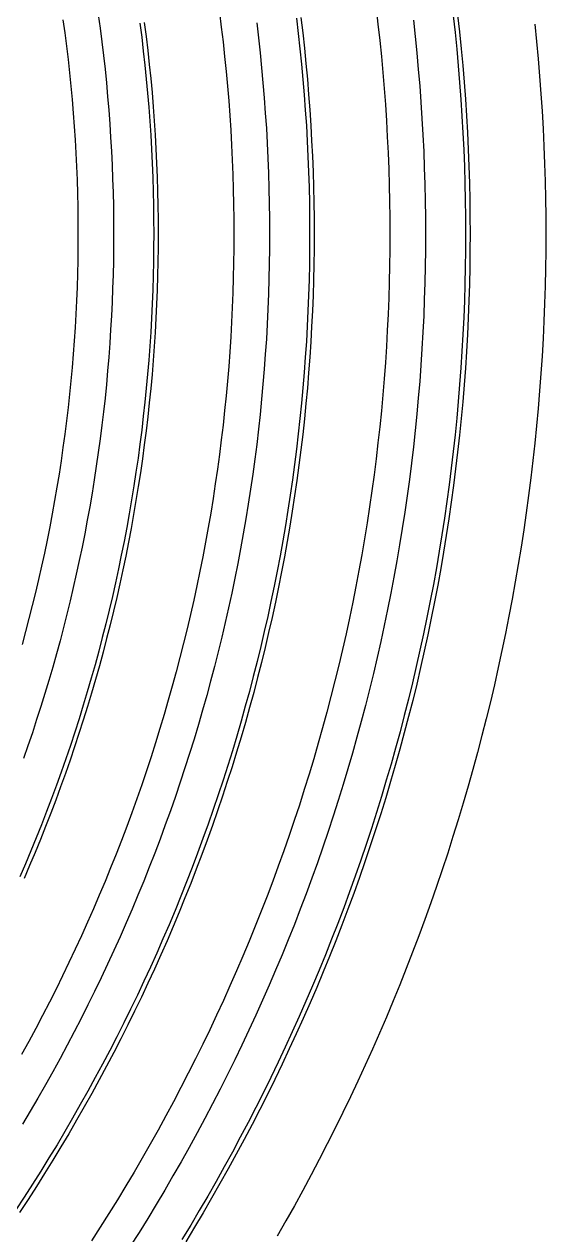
# Model space of a CAD drawing. Header units: metres. Extents: x 10 to 1210, y 10 to 2773.
# Drawn here: x 792.9 to 910, y 1157.3 to 1429 of the extents above; entities that cross this region are included whole.
import ezdxf

# ---------------------------------------------------------------- set-up
doc = ezdxf.new("R2010")
doc.units = ezdxf.units.M
for name, color, linetype in [('ACIKLIK', 5, 'Continuous'), ('CAM_SABLON', 4, 'Continuous'), ('DIS_KENAR_V91_Z3', 1, 'Continuous'), ('LAMBA_T4_Z4', 3, 'Continuous')]:
    doc.layers.add(name, color=color, linetype=linetype)

msp = doc.modelspace()

# ---------------------------------------------------------------- linework, layer by layer
at = {"layer": 'ACIKLIK'}
for points in [[(845.11, 1429.29), (845.51, 1425.92), (845.87, 1422.56), (846.21, 1419.19), (846.52, 1415.82), (846.8, 1412.44), (847.05, 1409.07), (847.28, 1405.69), (847.47, 1402.31), (847.63, 1398.92), (847.76, 1395.54), (847.87, 1392.16), (847.94, 1388.77), (847.98, 1385.39), (848, 1382), (848, 1382), (847.98, 1378.61), (847.94, 1375.23), (847.87, 1371.84), (847.76, 1368.46), (847.63, 1365.08), (847.47, 1361.69), (847.28, 1358.31), (847.05, 1354.93), (846.8, 1351.56), (846.52, 1348.18), (846.21, 1344.81), (845.87, 1341.44), (845.51, 1338.08), (845.11, 1334.71), (844.68, 1331.36), (844.22, 1328), (843.74, 1324.65), (843.22, 1321.3), (842.68, 1317.96), (842.11, 1314.62), (841.5, 1311.29), (840.87, 1307.97), (840.21, 1304.65), (839.52, 1301.33), (838.8, 1298.02), (838.06, 1294.72), (837.28, 1291.42), (836.47, 1288.13), (835.64, 1284.85), (834.78, 1281.58), (833.89, 1278.31), (832.97, 1275.05), (832.02, 1271.8), (831.05, 1268.56), (830.04, 1265.33), (829.01, 1262.1), (827.95, 1258.89), (826.86, 1255.68), (825.74, 1252.48), (824.6, 1249.3), (823.43, 1246.12), (822.23, 1242.95), (821, 1239.8), (819.75, 1236.65), (818.47, 1233.52), (817.16, 1230.4), (815.82, 1227.29), (814.46, 1224.19), (813.06, 1221.1), (811.65, 1218.02), (810.2, 1214.96), (808.73, 1211.91), (807.23, 1208.88), (805.71, 1205.85), (804.16, 1202.84), (802.58, 1199.85), (800.98, 1196.86), (799.35, 1193.89), (797.7, 1190.94), (796.02, 1188), (794.31, 1185.08), (792.58, 1182.17)], [(809.56, 1431.13), (809.98, 1428.08), (810.37, 1425.02), (810.73, 1421.96), (811.07, 1418.9), (811.37, 1415.83), (811.66, 1412.77), (811.91, 1409.7), (812.14, 1406.62), (812.34, 1403.55), (812.52, 1400.47), (812.66, 1397.4), (812.78, 1394.32), (812.88, 1391.24), (812.95, 1388.16), (812.99, 1385.08), (813, 1382), (813, 1382), (812.99, 1378.92), (812.95, 1375.84), (812.88, 1372.76), (812.78, 1369.68), (812.66, 1366.6), (812.52, 1363.53), (812.34, 1360.45), (812.14, 1357.38), (811.91, 1354.3), (811.66, 1351.23), (811.37, 1348.17), (811.07, 1345.1), (810.73, 1342.04), (810.37, 1338.98), (809.98, 1335.92), (809.56, 1332.87), (809.12, 1329.82), (808.65, 1326.78), (808.16, 1323.74), (807.64, 1320.7), (807.09, 1317.67), (806.51, 1314.64), (805.91, 1311.62), (805.29, 1308.61), (804.63, 1305.6), (803.95, 1302.59), (803.25, 1299.59), (802.51, 1296.6), (801.76, 1293.62), (800.97, 1290.64), (800.16, 1287.66), (799.33, 1284.7), (798.46, 1281.74), (797.58, 1278.79), (796.66, 1275.85), (795.72, 1272.92), (794.76, 1269.99), (793.77, 1267.07), (792.75, 1264.17)], [(880.28, 1429.88), (880.68, 1426.22), (881.05, 1422.54), (881.39, 1418.87), (881.7, 1415.19), (881.97, 1411.51), (882.21, 1407.82), (882.42, 1404.14), (882.6, 1400.45), (882.74, 1396.76), (882.85, 1393.07), (882.94, 1389.38), (882.98, 1385.69), (883, 1382), (883, 1382), (882.98, 1378.31), (882.94, 1374.62), (882.85, 1370.93), (882.74, 1367.24), (882.6, 1363.55), (882.42, 1359.86), (882.21, 1356.18), (881.97, 1352.49), (881.7, 1348.81), (881.39, 1345.13), (881.05, 1341.46), (880.68, 1337.78), (880.28, 1334.12), (879.85, 1330.45), (879.38, 1326.79), (878.88, 1323.13), (878.35, 1319.48), (877.79, 1315.83), (877.2, 1312.18), (876.57, 1308.55), (875.92, 1304.91), (875.23, 1301.29), (874.51, 1297.67), (873.76, 1294.05), (872.97, 1290.45), (872.16, 1286.85), (871.31, 1283.25), (870.43, 1279.67), (869.53, 1276.09), (868.59, 1272.52), (867.62, 1268.96), (866.61, 1265.41), (865.58, 1261.86), (864.52, 1258.33), (863.42, 1254.8), (862.3, 1251.29), (861.14, 1247.78), (859.95, 1244.28), (858.74, 1240.8), (857.49, 1237.33), (856.21, 1233.86), (854.9, 1230.41), (853.57, 1226.97), (852.2, 1223.54), (850.8, 1220.13), (849.37, 1216.72), (847.92, 1213.33), (846.43, 1209.95), (844.91, 1206.58), (843.37, 1203.23), (841.79, 1199.89), (840.19, 1196.57), (838.56, 1193.26), (836.9, 1189.96), (835.21, 1186.68), (833.49, 1183.41), (831.74, 1180.16), (829.96, 1176.93), (828.16, 1173.7), (826.33, 1170.5), (824.47, 1167.31), (822.58, 1164.14), (820.67, 1160.98), (818.72, 1157.84), (816.75, 1154.72)]]:
    msp.add_lwpolyline(points, dxfattribs=at)
at = {"layer": 'CAM_SABLON'}
for points in [[(854.04, 1430.38), (854.45, 1426.94), (854.83, 1423.5), (855.17, 1420.05), (855.49, 1416.6), (855.78, 1413.15), (856.03, 1409.69), (856.26, 1406.24), (856.46, 1402.78), (856.62, 1399.32), (856.76, 1395.86), (856.86, 1392.39), (856.94, 1388.93), (856.98, 1385.46), (857, 1382), (857, 1382), (856.98, 1378.54), (856.94, 1375.07), (856.86, 1371.61), (856.76, 1368.14), (856.62, 1364.68), (856.46, 1361.22), (856.26, 1357.76), (856.03, 1354.31), (855.78, 1350.85), (855.49, 1347.4), (855.17, 1343.95), (854.83, 1340.5), (854.45, 1337.06), (854.04, 1333.62), (853.6, 1330.18), (853.14, 1326.75), (852.64, 1323.32), (852.11, 1319.9), (851.56, 1316.48), (850.97, 1313.06), (850.35, 1309.65), (849.71, 1306.25), (849.03, 1302.85), (848.32, 1299.46), (847.59, 1296.07), (846.82, 1292.69), (846.03, 1289.32), (845.21, 1285.96), (844.35, 1282.6), (843.47, 1279.25), (842.56, 1275.91), (841.62, 1272.57), (840.65, 1269.25), (839.65, 1265.93), (838.63, 1262.62), (837.57, 1259.32), (836.48, 1256.03), (835.37, 1252.75), (834.23, 1249.48), (833.06, 1246.22), (831.86, 1242.97), (830.63, 1239.73), (829.38, 1236.5), (828.09, 1233.28), (826.78, 1230.07), (825.44, 1226.88), (824.07, 1223.7), (822.68, 1220.53), (821.25, 1217.37), (819.8, 1214.22), (818.33, 1211.09), (816.82, 1207.97), (815.29, 1204.86), (813.73, 1201.77), (812.14, 1198.69), (810.53, 1195.62), (808.89, 1192.57), (807.22, 1189.53), (805.53, 1186.51), (803.81, 1183.5), (802.07, 1180.51), (800.3, 1177.53), (798.5, 1174.57), (796.67, 1171.62), (794.83, 1168.69), (792.95, 1165.78), (791.05, 1162.88)], [(818.9, 1429.25), (819.3, 1426.12), (819.67, 1422.98), (820.02, 1419.84), (820.33, 1416.7), (820.62, 1413.55), (820.88, 1410.4), (821.12, 1407.25), (821.32, 1404.1), (821.5, 1400.95), (821.66, 1397.79), (821.78, 1394.63), (821.88, 1391.48), (821.94, 1388.32), (821.99, 1385.16), (822, 1382), (822, 1382), (821.99, 1378.84), (821.94, 1375.68), (821.88, 1372.52), (821.78, 1369.37), (821.66, 1366.21), (821.5, 1363.05), (821.32, 1359.9), (821.12, 1356.75), (820.88, 1353.6), (820.62, 1350.45), (820.33, 1347.3), (820.02, 1344.16), (819.67, 1341.02), (819.3, 1337.88), (818.9, 1334.75), (818.48, 1331.62), (818.02, 1328.49), (817.54, 1325.37), (817.04, 1322.25), (816.5, 1319.14), (815.94, 1316.03), (815.35, 1312.93), (814.73, 1309.83), (814.09, 1306.74), (813.42, 1303.65), (812.72, 1300.57), (812, 1297.49), (811.25, 1294.42), (810.47, 1291.36), (809.66, 1288.31), (808.83, 1285.26), (807.98, 1282.22), (807.09, 1279.19), (806.18, 1276.16), (805.25, 1273.14), (804.28, 1270.14), (803.29, 1267.14), (802.28, 1264.14), (801.24, 1261.16), (800.17, 1258.19), (799.08, 1255.22), (797.96, 1252.27), (796.81, 1249.33), (795.64, 1246.39), (794.44, 1243.47), (793.22, 1240.56), (791.98, 1237.65)], [(889.22, 1430.9), (889.63, 1427.16), (890.01, 1423.41), (890.36, 1419.65), (890.67, 1415.89), (890.95, 1412.13), (891.19, 1408.37), (891.41, 1404.61), (891.59, 1400.84), (891.74, 1397.08), (891.85, 1393.31), (891.93, 1389.54), (891.98, 1385.77), (892, 1382), (892, 1382), (891.98, 1378.23), (891.93, 1374.46), (891.85, 1370.69), (891.74, 1366.92), (891.59, 1363.16), (891.41, 1359.39), (891.19, 1355.63), (890.95, 1351.87), (890.67, 1348.11), (890.36, 1344.35), (890.01, 1340.59), (889.63, 1336.84), (889.22, 1333.1), (888.78, 1329.35), (888.3, 1325.61), (887.8, 1321.88), (887.25, 1318.15), (886.68, 1314.42), (886.08, 1310.7), (885.44, 1306.98), (884.77, 1303.27), (884.06, 1299.57), (883.33, 1295.87), (882.56, 1292.18), (881.76, 1288.5), (880.93, 1284.82), (880.06, 1281.15), (879.17, 1277.49), (878.24, 1273.84), (877.28, 1270.19), (876.29, 1266.55), (875.26, 1262.92), (874.21, 1259.31), (873.12, 1255.7), (872.01, 1252.1), (870.86, 1248.5), (869.68, 1244.92), (868.46, 1241.35), (867.22, 1237.8), (865.95, 1234.25), (864.64, 1230.71), (863.31, 1227.19), (861.94, 1223.67), (860.54, 1220.17), (859.12, 1216.68), (857.66, 1213.2), (856.17, 1209.74), (854.65, 1206.29), (853.1, 1202.85), (851.52, 1199.43), (849.92, 1196.02), (848.28, 1192.62), (846.61, 1189.24), (844.91, 1185.88), (843.19, 1182.52), (841.43, 1179.19), (839.65, 1175.87), (837.84, 1172.56), (835.99, 1169.27), (834.12, 1166), (832.22, 1162.74), (830.3, 1159.5), (828.34, 1156.28)]]:
    msp.add_lwpolyline(points, dxfattribs=at)
at = {"layer": 'DIS_KENAR_V91_Z3'}
for points in [[(871.91, 1432.58), (872.33, 1428.98), (872.73, 1425.38), (873.09, 1421.78), (873.42, 1418.17), (873.72, 1414.56), (873.99, 1410.95), (874.23, 1407.34), (874.43, 1403.72), (874.61, 1400.1), (874.75, 1396.48), (874.86, 1392.86), (874.94, 1389.24), (874.98, 1385.62), (875, 1382), (875, 1382), (874.98, 1378.38), (874.94, 1374.76), (874.86, 1371.14), (874.75, 1367.52), (874.61, 1363.9), (874.43, 1360.28), (874.23, 1356.66), (873.99, 1353.05), (873.72, 1349.44), (873.42, 1345.83), (873.09, 1342.22), (872.73, 1338.62), (872.33, 1335.02), (871.91, 1331.42), (871.45, 1327.83), (870.96, 1324.24), (870.44, 1320.66), (869.89, 1317.08), (869.31, 1313.51), (868.7, 1309.94), (868.05, 1306.37), (867.38, 1302.81), (866.67, 1299.26), (865.93, 1295.72), (865.16, 1292.18), (864.36, 1288.65), (863.53, 1285.12), (862.67, 1281.6), (861.78, 1278.09), (860.86, 1274.59), (859.91, 1271.1), (858.92, 1267.61), (857.91, 1264.13), (856.87, 1260.67), (855.79, 1257.21), (854.69, 1253.76), (853.55, 1250.32), (852.39, 1246.89), (851.2, 1243.47), (849.97, 1240.06), (848.72, 1236.66), (847.44, 1233.28), (846.12, 1229.9), (844.78, 1226.54), (843.41, 1223.19), (842.01, 1219.85), (840.58, 1216.52), (839.12, 1213.2), (837.63, 1209.9), (836.12, 1206.61), (834.57, 1203.34), (833, 1200.08), (831.4, 1196.83), (829.77, 1193.59), (828.11, 1190.37), (826.42, 1187.17), (824.71, 1183.98), (822.97, 1180.8), (821.2, 1177.64), (819.4, 1174.5), (817.58, 1171.37), (815.72, 1168.26), (813.85, 1165.16), (811.94, 1162.08), (810.01, 1159.02), (808.05, 1155.97)], [(836.75, 1431.6), (837.17, 1428.31), (837.56, 1425.02), (837.92, 1421.72), (838.25, 1418.42), (838.55, 1415.12), (838.83, 1411.81), (839.07, 1408.51), (839.29, 1405.2), (839.48, 1401.89), (839.64, 1398.58), (839.77, 1395.26), (839.87, 1391.95), (839.94, 1388.63), (839.99, 1385.32), (840, 1382), (840, 1382), (839.99, 1378.68), (839.94, 1375.37), (839.87, 1372.05), (839.77, 1368.74), (839.64, 1365.42), (839.48, 1362.11), (839.29, 1358.8), (839.07, 1355.49), (838.83, 1352.19), (838.55, 1348.88), (838.25, 1345.58), (837.92, 1342.28), (837.56, 1338.98), (837.17, 1335.69), (836.75, 1332.4), (836.3, 1329.11), (835.83, 1325.83), (835.32, 1322.55), (834.79, 1319.28), (834.23, 1316.01), (833.64, 1312.75), (833.02, 1309.49), (832.37, 1306.24), (831.7, 1302.99), (830.99, 1299.75), (830.26, 1296.52), (829.5, 1293.29), (828.71, 1290.07), (827.9, 1286.86), (827.05, 1283.65), (826.18, 1280.45), (825.28, 1277.26), (824.35, 1274.07), (823.4, 1270.9), (822.41, 1267.73), (821.4, 1264.57), (820.36, 1261.42), (819.3, 1258.28), (818.2, 1255.15), (817.08, 1252.03), (815.94, 1248.92), (814.76, 1245.82), (813.56, 1242.73), (812.33, 1239.65), (811.07, 1236.58), (809.79, 1233.52), (808.48, 1230.48), (807.15, 1227.44), (805.79, 1224.42), (804.4, 1221.41), (802.98, 1218.41), (801.54, 1215.42), (800.08, 1212.44), (798.58, 1209.48), (797.06, 1206.54), (795.52, 1203.6), (793.95, 1200.68), (792.36, 1197.77)], [(801.64, 1430.01), (802.05, 1427.03), (802.43, 1424.04), (802.78, 1421.06), (803.11, 1418.06), (803.41, 1415.07), (803.69, 1412.07), (803.94, 1409.07), (804.16, 1406.07), (804.36, 1403.06), (804.53, 1400.06), (804.67, 1397.05), (804.79, 1394.04), (804.88, 1391.03), (804.95, 1388.02), (804.99, 1385.01), (805, 1382), (805, 1382), (804.99, 1378.99), (804.95, 1375.98), (804.88, 1372.97), (804.79, 1369.96), (804.67, 1366.95), (804.53, 1363.94), (804.36, 1360.94), (804.16, 1357.93), (803.94, 1354.93), (803.69, 1351.93), (803.41, 1348.93), (803.11, 1345.94), (802.78, 1342.94), (802.43, 1339.96), (802.05, 1336.97), (801.64, 1333.99), (801.21, 1331.01), (800.75, 1328.03), (800.27, 1325.06), (799.76, 1322.09), (799.22, 1319.13), (798.66, 1316.17), (798.07, 1313.22), (797.46, 1310.27), (796.82, 1307.33), (796.16, 1304.39), (795.47, 1301.46), (794.75, 1298.54), (794.01, 1295.62), (793.24, 1292.71), (792.45, 1289.8)], [(907.53, 1429.04), (907.93, 1425.13), (908.29, 1421.22), (908.61, 1417.31), (908.9, 1413.39), (909.16, 1409.47), (909.38, 1405.55), (909.57, 1401.63), (909.73, 1397.7), (909.85, 1393.78), (909.93, 1389.85), (909.98, 1385.93), (910, 1382), (910, 1382), (909.98, 1378.07), (909.93, 1374.15), (909.85, 1370.22), (909.73, 1366.3), (909.57, 1362.37), (909.38, 1358.45), (909.16, 1354.53), (908.9, 1350.61), (908.61, 1346.69), (908.29, 1342.78), (907.93, 1338.87), (907.53, 1334.96), (907.11, 1331.06), (906.65, 1327.16), (906.15, 1323.26), (905.62, 1319.37), (905.06, 1315.49), (904.46, 1311.6), (903.83, 1307.73), (903.16, 1303.86), (902.46, 1299.99), (901.73, 1296.14), (900.97, 1292.28), (900.17, 1288.44), (899.33, 1284.6), (898.47, 1280.77), (897.57, 1276.95), (896.63, 1273.14), (895.67, 1269.33), (894.67, 1265.53), (893.63, 1261.74), (892.57, 1257.96), (891.47, 1254.19), (890.34, 1250.43), (889.17, 1246.68), (887.98, 1242.94), (886.75, 1239.21), (885.48, 1235.49), (884.19, 1231.79), (882.86, 1228.09), (881.5, 1224.41), (880.11, 1220.73), (878.69, 1217.07), (877.23, 1213.43), (875.75, 1209.79), (874.23, 1206.17), (872.68, 1202.56), (871.1, 1198.97), (869.48, 1195.39), (867.84, 1191.82), (866.16, 1188.27), (864.46, 1184.73), (862.72, 1181.21), (860.95, 1177.7), (859.15, 1174.21), (857.33, 1170.74), (855.47, 1167.28), (853.58, 1163.84), (851.66, 1160.41), (849.71, 1157)]]:
    msp.add_lwpolyline(points, dxfattribs=at)
at = {"layer": 'LAMBA_T4_Z4'}
for points in [[(855.03, 1430.5), (855.44, 1427.05), (855.82, 1423.6), (856.17, 1420.15), (856.49, 1416.69), (856.77, 1413.23), (857.03, 1409.76), (857.26, 1406.3), (857.45, 1402.83), (857.62, 1399.36), (857.76, 1395.89), (857.86, 1392.42), (857.94, 1388.95), (857.98, 1385.47), (858, 1382), (858, 1382), (857.98, 1378.53), (857.94, 1375.05), (857.86, 1371.58), (857.76, 1368.11), (857.62, 1364.64), (857.45, 1361.17), (857.26, 1357.7), (857.03, 1354.24), (856.77, 1350.77), (856.49, 1347.31), (856.17, 1343.85), (855.82, 1340.4), (855.44, 1336.95), (855.03, 1333.5), (854.59, 1330.05), (854.13, 1326.61), (853.63, 1323.17), (853.1, 1319.74), (852.54, 1316.31), (851.95, 1312.89), (851.34, 1309.47), (850.69, 1306.06), (850.01, 1302.65), (849.3, 1299.25), (848.57, 1295.86), (847.8, 1292.47), (847, 1289.09), (846.18, 1285.72), (845.32, 1282.35), (844.44, 1278.99), (843.52, 1275.64), (842.58, 1272.3), (841.61, 1268.96), (840.61, 1265.64), (839.58, 1262.32), (838.52, 1259.01), (837.43, 1255.71), (836.32, 1252.42), (835.17, 1249.14), (834, 1245.88), (832.8, 1242.62), (831.56, 1239.37), (830.31, 1236.13), (829.02, 1232.91), (827.7, 1229.69), (826.36, 1226.49), (824.99, 1223.3), (823.59, 1220.12), (822.16, 1216.95), (820.71, 1213.8), (819.23, 1210.66), (817.72, 1207.53), (816.18, 1204.41), (814.62, 1201.31), (813.03, 1198.22), (811.41, 1195.15), (809.77, 1192.09), (808.1, 1189.05), (806.4, 1186.02), (804.68, 1183), (802.93, 1180), (801.15, 1177.01), (799.35, 1174.05), (797.52, 1171.09), (795.67, 1168.15), (793.79, 1165.23), (791.89, 1162.33)], [(819.89, 1429.38), (820.29, 1426.24), (820.67, 1423.09), (821.01, 1419.94), (821.33, 1416.79), (821.62, 1413.64), (821.88, 1410.48), (822.12, 1407.32), (822.32, 1404.16), (822.5, 1401), (822.65, 1397.83), (822.78, 1394.67), (822.88, 1391.5), (822.94, 1388.34), (822.99, 1385.17), (823, 1382), (823, 1382), (822.99, 1378.83), (822.94, 1375.66), (822.88, 1372.5), (822.78, 1369.33), (822.65, 1366.17), (822.5, 1363), (822.32, 1359.84), (822.12, 1356.68), (821.88, 1353.52), (821.62, 1350.36), (821.33, 1347.21), (821.01, 1344.06), (820.67, 1340.91), (820.29, 1337.76), (819.89, 1334.62), (819.47, 1331.48), (819.01, 1328.35), (818.53, 1325.21), (818.02, 1322.09), (817.49, 1318.97), (816.92, 1315.85), (816.33, 1312.74), (815.71, 1309.63), (815.07, 1306.53), (814.4, 1303.43), (813.7, 1300.34), (812.97, 1297.26), (812.22, 1294.18), (811.44, 1291.11), (810.63, 1288.05), (809.8, 1284.99), (808.94, 1281.94), (808.05, 1278.9), (807.14, 1275.87), (806.2, 1272.84), (805.23, 1269.83), (804.24, 1266.82), (803.22, 1263.82), (802.18, 1260.83), (801.11, 1257.85), (800.01, 1254.87), (798.89, 1251.91), (797.74, 1248.96), (796.57, 1246.02), (795.37, 1243.09), (794.14, 1240.16), (792.89, 1237.25)], [(890.22, 1431.02), (890.63, 1427.26), (891.01, 1423.5), (891.35, 1419.74), (891.67, 1415.97), (891.95, 1412.2), (892.19, 1408.43), (892.41, 1404.66), (892.59, 1400.89), (892.74, 1397.11), (892.85, 1393.33), (892.93, 1389.56), (892.98, 1385.78), (893, 1382), (893, 1382), (892.98, 1378.22), (892.93, 1374.44), (892.85, 1370.67), (892.74, 1366.89), (892.59, 1363.11), (892.41, 1359.34), (892.19, 1355.57), (891.95, 1351.8), (891.67, 1348.03), (891.35, 1344.26), (891.01, 1340.5), (890.63, 1336.74), (890.22, 1332.98), (889.77, 1329.23), (889.3, 1325.48), (888.79, 1321.74), (888.24, 1318), (887.67, 1314.26), (887.06, 1310.53), (886.42, 1306.81), (885.75, 1303.09), (885.04, 1299.38), (884.31, 1295.67), (883.54, 1291.97), (882.74, 1288.28), (881.9, 1284.6), (881.04, 1280.92), (880.14, 1277.25), (879.21, 1273.59), (878.25, 1269.93), (877.25, 1266.29), (876.23, 1262.65), (875.17, 1259.02), (874.08, 1255.4), (872.96, 1251.79), (871.81, 1248.2), (870.62, 1244.61), (869.41, 1241.03), (868.16, 1237.46), (866.89, 1233.91), (865.58, 1230.36), (864.24, 1226.83), (862.87, 1223.31), (861.47, 1219.8), (860.04, 1216.3), (858.58, 1212.81), (857.09, 1209.34), (855.57, 1205.88), (854.01, 1202.44), (852.43, 1199.01), (850.82, 1195.59), (849.18, 1192.19), (847.51, 1188.8), (845.81, 1185.42), (844.08, 1182.06), (842.32, 1178.72), (840.53, 1175.39), (838.71, 1172.08), (836.86, 1168.78), (834.99, 1165.5), (833.09, 1162.24), (831.15, 1158.99), (829.19, 1155.76)]]:
    msp.add_lwpolyline(points, dxfattribs=at)

doc.saveas('drawing.dxf')
